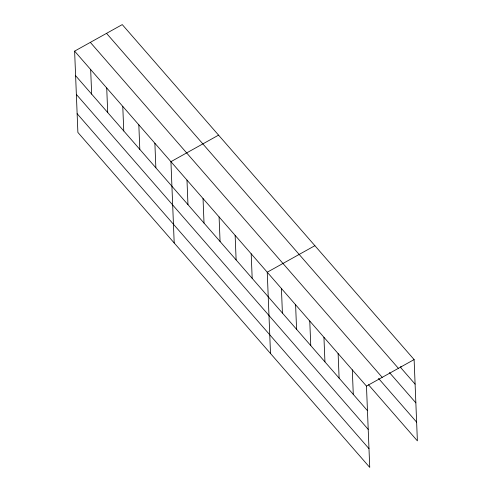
<?xml version="1.0" encoding="UTF-8"?>
<svg xmlns="http://www.w3.org/2000/svg" width="492" height="492" viewBox="0 0 492 492"><rect width="100%" height="100%" fill="white"/><g stroke="black" fill="none" stroke-linecap="round" stroke-linejoin="round"><path stroke-width="0.74" d="M74.618 51.131L366.472 386.109L369.738 467.4L77.884 132.422L74.618 51.131L122.262 24.6L414.116 359.578L417.382 440.869L368.502 384.762M218.571 135.14L170.933 161.671L174.199 242.968M314.886 245.686L267.242 272.217L270.508 353.508M366.472 386.109L414.116 359.578M415.1 384.135L400.925 367.868L400.863 366.331M106.536 33.358L398.397 368.33M389.461 372.561L415.857 402.862M90.337 42.373L382.198 377.352M378.502 378.385L416.632 422.148M75.608 75.694L367.462 410.666M76.358 94.415L368.213 429.393M77.133 113.701L368.988 448.679M352.297 369.836L353.287 394.399M338.121 353.57L339.111 378.127M323.945 337.297L324.935 361.86M309.769 321.024L310.76 345.587M295.594 304.757L296.584 329.32M281.418 288.484L282.408 313.047M251.191 253.792L252.181 278.355M235.139 235.367L236.123 259.93M219.088 216.941L220.072 241.504M203.036 198.522L204.02 223.085M186.985 180.097L187.969 204.66M154.882 143.252L155.866 167.809M138.83 124.827L139.814 149.39M122.772 106.401L123.763 130.964M106.721 87.976L107.711 112.539M90.669 69.556L91.66 94.12"/></g></svg>
